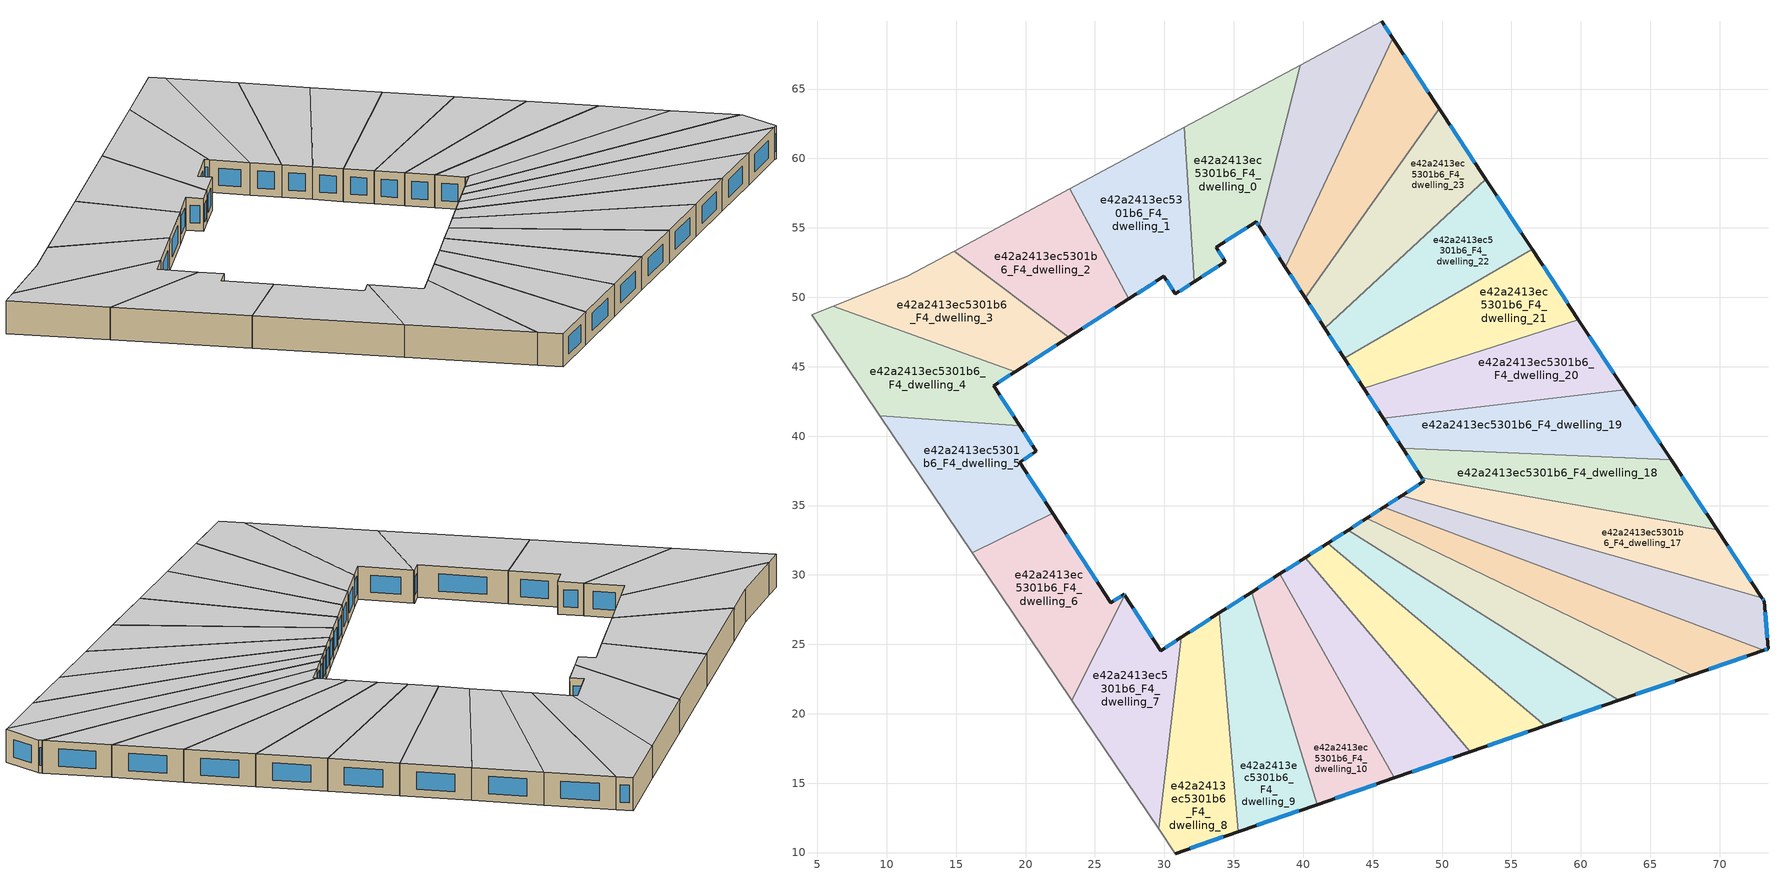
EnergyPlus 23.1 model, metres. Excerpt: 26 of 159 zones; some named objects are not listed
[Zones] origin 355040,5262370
e42a2413ec5301b6_F4_dwelling_0
 floor to e42a2413ec5301b6_F3_dwelling_0 (EU_floor_Construction): 39.8,66.72 36.82,55.11 36.6,55.45 33.72,53.59 34.39,52.57 32.15,51.12 31.44,62.23 z12
 wall outside (EU_wall_Construction): 32.15,51.12 34.39,52.57 33.72,53.59 36.6,55.45 36.82,55.11 z12:15
 wall to e42a2413ec5301b6_F4_dwelling_1 (EU_wall_Construction): 31.44,62.23 32.15,51.12 z12:15
 wall adiabatic (EU_wall_Construction): 39.8,66.72 31.44,62.23 z12:15
 wall to e42a2413ec5301b6_F4_dwelling_25 (EU_wall_Construction): 36.82,55.11 39.8,66.72 z12:15
 window (EU_Window_Construction): 36.65,55.37 36.77,55.19 / 34.4,54.03 35.93,55.01 / 34.23,52.81 33.88,53.35 / 32.68,51.46 33.86,52.23 z12.7:14.3
 ceiling to e42a2413ec5301b6_F5_dwelling_0 (EU_floor_Construction): 36.82,55.11 39.8,66.72 31.44,62.23 32.15,51.12 34.39,52.57 33.72,53.59 36.6,55.45 z15
e42a2413ec5301b6_F4_dwelling_1
 floor to e42a2413ec5301b6_F3_dwelling_1 (EU_floor_Construction): 31.44,62.23 32.15,51.12 30.78,50.24 29.96,51.51 27.45,49.89 23.2,57.81 z12
 wall outside (EU_wall_Construction): 27.45,49.89 29.96,51.51 30.78,50.24 32.15,51.12 z12:15
 wall to e42a2413ec5301b6_F4_dwelling_2 (EU_wall_Construction): 23.2,57.81 27.45,49.89 z12:15
 wall adiabatic (EU_wall_Construction): 31.44,62.23 23.2,57.81 z12:15
 window (EU_Window_Construction): 31.1,50.45 31.83,50.92 / 30.16,51.21 30.59,50.54 / 28.04,50.27 29.37,51.13 z12.7:14.3
 ceiling to e42a2413ec5301b6_F5_dwelling_1 (EU_floor_Construction): 32.15,51.12 31.44,62.23 23.2,57.81 27.45,49.89 29.96,51.51 30.78,50.24 z15
e42a2413ec5301b6_F4_dwelling_10
 floor to e42a2413ec5301b6_F3_dwelling_10 (EU_floor_Construction): 38.32,30.07 46.58,15.38 41.01,13.46 36.28,28.76 z12
 wall outside (EU_wall_Construction): 38.32,30.07 36.28,28.76 / 41.01,13.46 46.58,15.38 z12:15
 wall to e42a2413ec5301b6_F4_dwelling_11 (EU_wall_Construction): 46.58,15.38 38.32,30.07 z12:15
 wall to e42a2413ec5301b6_F4_dwelling_9 (EU_wall_Construction): 36.28,28.76 41.01,13.46 z12:15
 window (EU_Window_Construction): 37.84,29.76 36.76,29.07 / 42.31,13.91 45.27,14.93 z12.7:14.3
 ceiling to e42a2413ec5301b6_F5_dwelling_10 (EU_floor_Construction): 46.58,15.38 38.32,30.07 36.28,28.76 41.01,13.46 z15
e42a2413ec5301b6_F4_dwelling_11
 floor to e42a2413ec5301b6_F3_dwelling_11 (EU_floor_Construction): 40.14,31.24 52.04,17.27 46.58,15.38 38.32,30.07 z12
 wall outside (EU_wall_Construction): 40.14,31.24 38.32,30.07 / 46.58,15.38 52.04,17.27 z12:15
 wall to e42a2413ec5301b6_F4_dwelling_12 (EU_wall_Construction): 52.04,17.27 40.14,31.24 z12:15
 window (EU_Window_Construction): 39.71,30.96 38.75,30.35 / 47.86,15.83 50.76,16.83 z12.7:14.3
 ceiling to e42a2413ec5301b6_F5_dwelling_11 (EU_floor_Construction): 52.04,17.27 40.14,31.24 38.32,30.07 46.58,15.38 z15
e42a2413ec5301b6_F4_dwelling_12
 floor to e42a2413ec5301b6_F3_dwelling_12 (EU_floor_Construction): 57.42,19.13 52.04,17.27 40.14,31.24 41.76,32.29 z12
 wall outside (EU_wall_Construction): 41.76,32.29 40.14,31.24 / 52.04,17.27 57.42,19.13 z12:15
 wall to e42a2413ec5301b6_F4_dwelling_13 (EU_wall_Construction): 57.42,19.13 41.76,32.29 z12:15
 window (EU_Window_Construction): 41.38,32.04 40.52,31.48 / 53.3,17.71 56.16,18.69 z12.7:14.3
 ceiling to e42a2413ec5301b6_F5_dwelling_12 (EU_floor_Construction): 57.42,19.13 41.76,32.29 40.14,31.24 52.04,17.27 z15
e42a2413ec5301b6_F4_dwelling_13
 floor to e42a2413ec5301b6_F3_dwelling_13 (EU_floor_Construction): 62.73,20.96 57.42,19.13 41.76,32.29 43.24,33.23 z12
 wall outside (EU_wall_Construction): 43.24,33.23 41.76,32.29 / 57.42,19.13 62.73,20.96 z12:15
 wall to e42a2413ec5301b6_F4_dwelling_14 (EU_wall_Construction): 62.73,20.96 43.24,33.23 z12:15
 window (EU_Window_Construction): 42.89,33.01 42.11,32.51 / 58.67,19.56 61.48,20.53 z12.7:14.3
 ceiling to e42a2413ec5301b6_F5_dwelling_13 (EU_floor_Construction): 62.73,20.96 43.24,33.23 41.76,32.29 57.42,19.13 z15
e42a2413ec5301b6_F4_dwelling_14
 floor to e42a2413ec5301b6_F3_dwelling_14 (EU_floor_Construction): 67.98,22.78 62.73,20.96 43.24,33.23 44.58,34.09 z12
 wall outside (EU_wall_Construction): 44.58,34.09 43.24,33.23 / 62.73,20.96 67.98,22.78 z12:15
 wall to e42a2413ec5301b6_F4_dwelling_15 (EU_wall_Construction): 67.98,22.78 44.58,34.09 z12:15
 window (EU_Window_Construction): 44.26,33.89 43.55,33.44 / 63.96,21.39 66.75,22.35 z12.7:14.3
 ceiling to e42a2413ec5301b6_F5_dwelling_14 (EU_floor_Construction): 67.98,22.78 44.58,34.09 43.24,33.23 62.73,20.96 z15
e42a2413ec5301b6_F4_dwelling_15
 floor to e42a2413ec5301b6_F3_dwelling_15 (EU_floor_Construction): 73.18,24.57 67.98,22.78 44.58,34.09 45.81,34.88 z12
 wall outside (EU_wall_Construction): 45.81,34.88 44.58,34.09 / 67.98,22.78 73.18,24.57 z12:15
 wall to e42a2413ec5301b6_F4_dwelling_16 (EU_wall_Construction): 73.18,24.57 45.81,34.88 z12:15
 window (EU_Window_Construction): 45.52,34.7 44.87,34.28 / 69.2,23.2 71.96,24.15 z12.7:14.3
 ceiling to e42a2413ec5301b6_F5_dwelling_15 (EU_floor_Construction): 73.18,24.57 45.81,34.88 44.58,34.09 67.98,22.78 z15
e42a2413ec5301b6_F4_dwelling_16
 floor to e42a2413ec5301b6_F3_dwelling_16 (EU_floor_Construction): 73.05,28.36 73.21,28.11 73.48,24.68 73.18,24.57 45.81,34.88 47.1,35.72 z12
 wall outside (EU_wall_Construction): 73.18,24.57 73.48,24.68 73.21,28.11 73.05,28.36 / 47.1,35.72 45.81,34.88 z12:15
 wall to e42a2413ec5301b6_F4_dwelling_17 (EU_wall_Construction): 73.05,28.36 47.1,35.72 z12:15
 window (EU_Window_Construction): 73.25,24.6 73.41,24.65 / 46.8,35.52 46.11,35.08 / 73.17,28.17 73.09,28.3 / 73.42,25.48 73.28,27.3 z12.7:14.3
 ceiling to e42a2413ec5301b6_F5_dwelling_16 (EU_floor_Construction): 73.48,24.68 73.21,28.11 73.05,28.36 47.1,35.72 45.81,34.88 73.18,24.57 z15
e42a2413ec5301b6_F4_dwelling_17
 floor to e42a2413ec5301b6_F3_dwelling_17 (EU_floor_Construction): 69.82,33.25 73.05,28.36 47.1,35.72 48.7,36.74 48.54,36.99 z12
 wall outside (EU_wall_Construction): 48.54,36.99 48.7,36.74 47.1,35.72 / 73.05,28.36 69.82,33.25 z12:15
 wall to e42a2413ec5301b6_F4_dwelling_18 (EU_wall_Construction): 69.82,33.25 48.54,36.99 z12:15
 window (EU_Window_Construction): 48.33,36.5 47.48,35.96 / 48.58,36.94 48.66,36.8 / 72.29,29.51 70.58,32.1 z12.7:14.3
 ceiling to e42a2413ec5301b6_F5_dwelling_17 (EU_floor_Construction): 73.05,28.36 69.82,33.25 48.54,36.99 48.7,36.74 47.1,35.72 z15
e42a2413ec5301b6_F4_dwelling_18
 floor to e42a2413ec5301b6_F3_dwelling_18 (EU_floor_Construction): 66.49,38.29 69.82,33.25 48.54,36.99 47.16,39.13 z12
 wall outside (EU_wall_Construction): 47.16,39.13 48.54,36.99 / 69.82,33.25 66.49,38.29 z12:15
 wall to e42a2413ec5301b6_F4_dwelling_19 (EU_wall_Construction): 66.49,38.29 47.16,39.13 z12:15
 window (EU_Window_Construction): 47.48,38.63 48.21,37.5 / 69.04,34.43 67.28,37.11 z12.7:14.3
 ceiling to e42a2413ec5301b6_F5_dwelling_18 (EU_floor_Construction): 69.82,33.25 66.49,38.29 47.16,39.13 48.54,36.99 z15
e42a2413ec5301b6_F4_dwelling_19
 floor to e42a2413ec5301b6_F3_dwelling_19 (EU_floor_Construction): 63.16,43.34 66.49,38.29 47.16,39.13 45.77,41.28 z12
 wall outside (EU_wall_Construction): 45.77,41.28 47.16,39.13 / 66.49,38.29 63.16,43.34 z12:15
 wall to e42a2413ec5301b6_F4_dwelling_20 (EU_wall_Construction): 63.16,43.34 45.77,41.28 z12:15
 window (EU_Window_Construction): 46.09,40.78 46.83,39.64 / 65.71,39.48 63.95,42.16 z12.7:14.3
 ceiling to e42a2413ec5301b6_F5_dwelling_19 (EU_floor_Construction): 66.49,38.29 63.16,43.34 45.77,41.28 47.16,39.13 z15
e42a2413ec5301b6_F4_dwelling_2
 floor to e42a2413ec5301b6_F3_dwelling_2 (EU_floor_Construction): 23.2,57.81 27.45,49.89 23.11,47.11 14.85,53.33 z12
 wall outside (EU_wall_Construction): 23.11,47.11 27.45,49.89 z12:15
 wall to e42a2413ec5301b6_F4_dwelling_3 (EU_wall_Construction): 14.85,53.33 23.11,47.11 z12:15
 wall adiabatic (EU_wall_Construction): 23.2,57.81 14.85,53.33 z12:15
 window (EU_Window_Construction): 24.13,47.76 26.43,49.24 z12.7:14.3
 ceiling to e42a2413ec5301b6_F5_dwelling_2 (EU_floor_Construction): 27.45,49.89 23.2,57.81 14.85,53.33 23.11,47.11 z15
e42a2413ec5301b6_F4_dwelling_20
 floor to e42a2413ec5301b6_F3_dwelling_20 (EU_floor_Construction): 59.83,48.4 63.16,43.34 45.77,41.28 44.37,43.44 z12
 wall outside (EU_wall_Construction): 44.37,43.44 45.77,41.28 / 63.16,43.34 59.83,48.4 z12:15
 wall to e42a2413ec5301b6_F4_dwelling_21 (EU_wall_Construction): 59.83,48.4 44.37,43.44 z12:15
 window (EU_Window_Construction): 44.7,42.93 45.44,41.79 / 62.38,44.53 60.61,47.21 z12.7:14.3
 ceiling to e42a2413ec5301b6_F5_dwelling_20 (EU_floor_Construction): 63.16,43.34 59.83,48.4 44.37,43.44 45.77,41.28 z15
e42a2413ec5301b6_F4_dwelling_21
 floor to e42a2413ec5301b6_F3_dwelling_21 (EU_floor_Construction): 56.49,53.46 59.83,48.4 44.37,43.44 42.97,45.61 z12
 wall outside (EU_wall_Construction): 42.97,45.61 44.37,43.44 / 59.83,48.4 56.49,53.46 z12:15
 wall to e42a2413ec5301b6_F4_dwelling_22 (EU_wall_Construction): 56.49,53.46 42.97,45.61 z12:15
 window (EU_Window_Construction): 43.3,45.1 44.04,43.95 / 59.04,49.58 57.27,52.27 z12.7:14.3
 ceiling to e42a2413ec5301b6_F5_dwelling_21 (EU_floor_Construction): 59.83,48.4 56.49,53.46 42.97,45.61 44.37,43.44 z15
e42a2413ec5301b6_F4_dwelling_22
 floor to e42a2413ec5301b6_F3_dwelling_22 (EU_floor_Construction): 53.15,58.52 56.49,53.46 42.97,45.61 41.56,47.79 z12
 wall outside (EU_wall_Construction): 41.56,47.79 42.97,45.61 / 56.49,53.46 53.15,58.52 z12:15
 wall to e42a2413ec5301b6_F4_dwelling_23 (EU_wall_Construction): 53.15,58.52 41.56,47.79 z12:15
 window (EU_Window_Construction): 41.89,47.28 42.64,46.12 / 55.71,54.64 53.93,57.33 z12.7:14.3
 ceiling to e42a2413ec5301b6_F5_dwelling_22 (EU_floor_Construction): 56.49,53.46 53.15,58.52 41.56,47.79 42.97,45.61 z15
e42a2413ec5301b6_F4_dwelling_23
 floor to e42a2413ec5301b6_F3_dwelling_23 (EU_floor_Construction): 49.81,63.59 53.15,58.52 41.56,47.79 40.14,49.98 z12
 wall outside (EU_wall_Construction): 40.14,49.98 41.56,47.79 / 53.15,58.52 49.81,63.59 z12:15
 wall to e42a2413ec5301b6_F4_dwelling_24 (EU_wall_Construction): 49.81,63.59 40.14,49.98 z12:15
 window (EU_Window_Construction): 40.47,49.46 41.22,48.3 / 52.36,59.71 50.59,62.4 z12.7:14.3
 ceiling to e42a2413ec5301b6_F5_dwelling_23 (EU_floor_Construction): 53.15,58.52 49.81,63.59 40.14,49.98 41.56,47.79 z15
e42a2413ec5301b6_F4_dwelling_24
 floor to e42a2413ec5301b6_F3_dwelling_24 (EU_floor_Construction): 46.46,68.66 49.81,63.59 40.14,49.98 38.72,52.18 z12
 wall outside (EU_wall_Construction): 38.72,52.18 40.14,49.98 / 49.81,63.59 46.46,68.66 z12:15
 wall to e42a2413ec5301b6_F4_dwelling_25 (EU_wall_Construction): 46.46,68.66 38.72,52.18 z12:15
 window (EU_Window_Construction): 39.05,51.66 39.81,50.49 / 49.02,64.78 47.25,67.47 z12.7:14.3
 ceiling to e42a2413ec5301b6_F5_dwelling_24 (EU_floor_Construction): 40.14,49.98 49.81,63.59 46.46,68.66 38.72,52.18 z15
e42a2413ec5301b6_F4_dwelling_25
 floor to e42a2413ec5301b6_F3_dwelling_25 (EU_floor_Construction): 45.66,69.87 46.46,68.66 38.72,52.18 36.82,55.11 39.8,66.72 z12
 wall outside (EU_wall_Construction): 36.82,55.11 38.72,52.18 / 46.46,68.66 45.66,69.87 z12:15
 wall adiabatic (EU_wall_Construction): 45.66,69.87 39.8,66.72 z12:15
 window (EU_Window_Construction): 37.27,54.42 38.27,52.87 / 46.27,68.94 45.85,69.58 z12.7:14.3
 ceiling to e42a2413ec5301b6_F5_dwelling_25 (EU_floor_Construction): 38.72,52.18 46.46,68.66 45.66,69.87 39.8,66.72 36.82,55.11 z15
e42a2413ec5301b6_F4_dwelling_3
 floor to e42a2413ec5301b6_F3_dwelling_3 (EU_floor_Construction): 23.11,47.11 19.28,44.64 6.14,49.37 11.48,51.52 14.85,53.33 z12
 wall outside (EU_wall_Construction): 19.28,44.64 23.11,47.11 z12:15
 wall to e42a2413ec5301b6_F4_dwelling_4 (EU_wall_Construction): 6.14,49.37 19.28,44.64 z12:15
 wall adiabatic (EU_wall_Construction): 14.85,53.33 11.48,51.52 6.14,49.37 z12:15
 window (EU_Window_Construction): 20.18,45.22 22.21,46.53 z12.7:14.3
 ceiling to e42a2413ec5301b6_F5_dwelling_3 (EU_floor_Construction): 23.11,47.11 14.85,53.33 11.48,51.52 6.14,49.37 19.28,44.64 z15
e42a2413ec5301b6_F4_dwelling_4
 floor to e42a2413ec5301b6_F3_dwelling_4 (EU_floor_Construction): 19.28,44.64 17.71,43.64 19.59,40.73 9.48,41.48 4.58,48.74 6.14,49.37 z12
 wall outside (EU_wall_Construction): 19.59,40.73 17.71,43.64 19.28,44.64 z12:15
 wall to e42a2413ec5301b6_F4_dwelling_5 (EU_wall_Construction): 9.48,41.48 19.59,40.73 z12:15
 wall adiabatic (EU_wall_Construction): 6.14,49.37 4.58,48.74 9.48,41.48 z12:15
 window (EU_Window_Construction): 18.08,43.87 18.91,44.41 / 19.15,41.42 18.15,42.96 z12.7:14.3
 ceiling to e42a2413ec5301b6_F5_dwelling_4 (EU_floor_Construction): 19.59,40.73 17.71,43.64 19.28,44.64 6.14,49.37 4.58,48.74 9.48,41.48 z15
e42a2413ec5301b6_F4_dwelling_5
 floor to e42a2413ec5301b6_F3_dwelling_5 (EU_floor_Construction): 19.59,40.73 20.77,38.9 19.58,38.13 21.97,34.44 16.15,31.6 9.48,41.48 z12
 wall outside (EU_wall_Construction): 21.97,34.44 19.58,38.13 20.77,38.9 19.59,40.73 z12:15
 wall to e42a2413ec5301b6_F4_dwelling_6 (EU_wall_Construction): 16.15,31.6 21.97,34.44 z12:15
 wall adiabatic (EU_wall_Construction): 9.48,41.48 16.15,31.6 z12:15
 window (EU_Window_Construction): 20.5,39.33 19.87,40.3 / 19.86,38.31 20.49,38.72 / 21.41,35.3 20.14,37.26 z12.7:14.3
 ceiling to e42a2413ec5301b6_F5_dwelling_5 (EU_floor_Construction): 21.97,34.44 19.58,38.13 20.77,38.9 19.59,40.73 9.48,41.48 16.15,31.6 z15
e42a2413ec5301b6_F4_dwelling_6
 floor to e42a2413ec5301b6_F3_dwelling_6 (EU_floor_Construction): 21.97,34.44 26.14,27.99 27.1,28.61 27.16,28.52 23.32,20.99 16.15,31.6 z12
 wall outside (EU_wall_Construction): 27.16,28.52 27.1,28.61 26.14,27.99 21.97,34.44 z12:15
 wall to e42a2413ec5301b6_F4_dwelling_7 (EU_wall_Construction): 23.32,20.99 27.16,28.52 z12:15
 wall adiabatic (EU_wall_Construction): 16.15,31.6 23.32,20.99 z12:15
 window (EU_Window_Construction): 25.16,29.5 22.95,32.92 / 26.88,28.46 26.37,28.13 / 27.15,28.54 27.12,28.59 z12.7:14.3
 ceiling to e42a2413ec5301b6_F5_dwelling_6 (EU_floor_Construction): 23.32,20.99 27.16,28.52 27.1,28.61 26.14,27.99 21.97,34.44 16.15,31.6 z15
e42a2413ec5301b6_F4_dwelling_7
 floor to e42a2413ec5301b6_F3_dwelling_7 (EU_floor_Construction): 31.2,25.5 29.58,11.72 23.32,20.99 27.16,28.52 29.72,24.55 z12
 wall outside (EU_wall_Construction): 31.2,25.5 29.72,24.55 27.16,28.52 z12:15
 wall to e42a2413ec5301b6_F4_dwelling_8 (EU_wall_Construction): 29.58,11.72 31.2,25.5 z12:15
 wall adiabatic (EU_wall_Construction): 23.32,20.99 29.58,11.72 z12:15
 window (EU_Window_Construction): 29.12,25.48 27.76,27.59 / 30.86,25.28 30.07,24.77 z12.7:14.3
 ceiling to e42a2413ec5301b6_F5_dwelling_7 (EU_floor_Construction): 29.58,11.72 31.2,25.5 29.72,24.55 27.16,28.52 23.32,20.99 z15
e42a2413ec5301b6_F4_dwelling_8
 floor to e42a2413ec5301b6_F3_dwelling_8 (EU_floor_Construction): 33.95,27.27 35.31,11.5 30.79,9.93 29.58,11.72 31.2,25.5 z12
 wall outside (EU_wall_Construction): 33.95,27.27 31.2,25.5 / 30.79,9.93 35.31,11.5 z12:15
 wall to e42a2413ec5301b6_F4_dwelling_9 (EU_wall_Construction): 35.31,11.5 33.95,27.27 z12:15
 wall adiabatic (EU_wall_Construction): 29.58,11.72 30.79,9.93 z12:15
 window (EU_Window_Construction): 33.31,26.85 31.85,25.91 / 31.85,10.3 34.25,11.13 z12.7:14.3
 ceiling to e42a2413ec5301b6_F5_dwelling_8 (EU_floor_Construction): 35.31,11.5 33.95,27.27 31.2,25.5 29.58,11.72 30.79,9.93 z15
e42a2413ec5301b6_F4_dwelling_9
 floor to e42a2413ec5301b6_F3_dwelling_9 (EU_floor_Construction): 36.28,28.76 41.01,13.46 35.31,11.5 33.95,27.27 z12
 wall outside (EU_wall_Construction): 36.28,28.76 33.95,27.27 / 35.31,11.5 41.01,13.46 z12:15
 window (EU_Window_Construction): 35.73,28.41 34.5,27.62 / 36.65,11.96 39.67,13 z12.7:14.3
 ceiling to e42a2413ec5301b6_F5_dwelling_9 (EU_floor_Construction): 41.01,13.46 36.28,28.76 33.95,27.27 35.31,11.5 z15
[Building]
EU S2 Campaign: North Axis=0; Terrain=City; Solar Distribution=FullExterior
[Site:Location]
Budapest.Ferenc.Liszt.Intl.AP: Latitude=47.437; Longitude=19.256; Time Zone=1; Elevation=185
[SizingPeriod:WeatherFileDays]
AnnualSizingPeriod: Begin Month=1; Begin Day of Month=1; End Month=12; End Day of Month=31; Day of Week for Start Day=Monday; Use Weather File Daylight Saving Period=No; Use Weather File Rain and Snow Indicators=No
[MATERIAL]
EU_InternalMass_Material: Roughness=MediumRough; Thickness=0.1; Conductivity=1; Density=1800; Specific Heat=900; Thermal Absorptance=0.9; Solar Absorptance=0.7; Visible Absorptance=0.7
[MATERIAL:NOMASS] Roughness=MediumRough; Thermal Absorptance=0.9; Solar Absorptance=0.7; Visible Absorptance=0.7
Name | Thermal Resistance
EU_wall_NoMass | 0.832559
EU_floor_NoMass | 0.872794
[WINDOWMATERIAL:SIMPLEGLAZINGSYSTEM]
EU_Window_SimpleGlazing: UFactor=2.79869; Solar Heat Gain Coefficient=0.75; Visible Transmittance=0.75
[CONSTRUCTION]
EU_wall_Construction: EU_wall_NoMass
EU_floor_Construction: EU_floor_NoMass
EU_Window_Construction: EU_Window_SimpleGlazing
EU_InternalMass_Construction: EU_InternalMass_Material
[ZONE] Type=1; Multiplier=1; Ceiling Height=autocalculate; Floor Area=autocalculate; Part of Total Floor Area=Yes
Name | Volume
e42a2413ec5301b6_F4_dwelling_0; e42a2413ec5301b6_F4_dwelling_20 | 202.642
e42a2413ec5301b6_F4_dwelling_1 | 202.655
e42a2413ec5301b6_F4_dwelling_10; e42a2413ec5301b6_F4_dwelling_6 | 202.656
e42a2413ec5301b6_F4_dwelling_11 | 202.666
e42a2413ec5301b6_F4_dwelling_12; e42a2413ec5301b6_F4_dwelling_23 | 202.622
e42a2413ec5301b6_F4_dwelling_13 | 202.628
e42a2413ec5301b6_F4_dwelling_14 | 202.686
e42a2413ec5301b6_F4_dwelling_15 | 202.597
e42a2413ec5301b6_F4_dwelling_16 | 202.598
e42a2413ec5301b6_F4_dwelling_17 | 202.658
e42a2413ec5301b6_F4_dwelling_18 | 202.623
e42a2413ec5301b6_F4_dwelling_19 | 202.659
e42a2413ec5301b6_F4_dwelling_2; e42a2413ec5301b6_F4_dwelling_22 | 202.643
e42a2413ec5301b6_F4_dwelling_21 | 202.63
e42a2413ec5301b6_F4_dwelling_24 | 202.664
e42a2413ec5301b6_F4_dwelling_25 | 202.6
e42a2413ec5301b6_F4_dwelling_3 | 202.637
e42a2413ec5301b6_F4_dwelling_4 | 202.635
e42a2413ec5301b6_F4_dwelling_5 | 202.645
e42a2413ec5301b6_F4_dwelling_7 | 202.64
e42a2413ec5301b6_F4_dwelling_8 | 202.624
e42a2413ec5301b6_F4_dwelling_9 | 202.629
[INTERNALMASS] Construction=EU_InternalMass_Construction
Name | Zone or ZoneList | Surface Area
e42a2413ec5301b6_F4_dwelling_0_EU_InternalMass | e42a2413ec5301b6_F4_dwelling_0 | 67.5471
e42a2413ec5301b6_F4_dwelling_1_EU_InternalMass | e42a2413ec5301b6_F4_dwelling_1 | 67.5519
e42a2413ec5301b6_F4_dwelling_2_EU_InternalMass | e42a2413ec5301b6_F4_dwelling_2 | 67.5475
e42a2413ec5301b6_F4_dwelling_3_EU_InternalMass | e42a2413ec5301b6_F4_dwelling_3 | 67.5455
e42a2413ec5301b6_F4_dwelling_4_EU_InternalMass | e42a2413ec5301b6_F4_dwelling_4 | 67.545
e42a2413ec5301b6_F4_dwelling_5_EU_InternalMass | e42a2413ec5301b6_F4_dwelling_5 | 67.5482
e42a2413ec5301b6_F4_dwelling_6_EU_InternalMass | e42a2413ec5301b6_F4_dwelling_6 | 67.5522
e42a2413ec5301b6_F4_dwelling_7_EU_InternalMass | e42a2413ec5301b6_F4_dwelling_7 | 67.5465
e42a2413ec5301b6_F4_dwelling_8_EU_InternalMass | e42a2413ec5301b6_F4_dwelling_8 | 67.5412
e42a2413ec5301b6_F4_dwelling_9_EU_InternalMass | e42a2413ec5301b6_F4_dwelling_9 | 67.5432
e42a2413ec5301b6_F4_dwelling_10_EU_InternalMass | e42a2413ec5301b6_F4_dwelling_10 | 67.552
e42a2413ec5301b6_F4_dwelling_11_EU_InternalMass | e42a2413ec5301b6_F4_dwelling_11 | 67.5551
e42a2413ec5301b6_F4_dwelling_12_EU_InternalMass | e42a2413ec5301b6_F4_dwelling_12 | 67.5404
e42a2413ec5301b6_F4_dwelling_13_EU_InternalMass | e42a2413ec5301b6_F4_dwelling_13 | 67.5427
e42a2413ec5301b6_F4_dwelling_14_EU_InternalMass | e42a2413ec5301b6_F4_dwelling_14 | 67.5619
e42a2413ec5301b6_F4_dwelling_15_EU_InternalMass | e42a2413ec5301b6_F4_dwelling_15 | 67.5324
e42a2413ec5301b6_F4_dwelling_16_EU_InternalMass | e42a2413ec5301b6_F4_dwelling_16 | 67.5327
e42a2413ec5301b6_F4_dwelling_17_EU_InternalMass | e42a2413ec5301b6_F4_dwelling_17 | 67.5525
e42a2413ec5301b6_F4_dwelling_18_EU_InternalMass | e42a2413ec5301b6_F4_dwelling_18 | 67.5411
e42a2413ec5301b6_F4_dwelling_19_EU_InternalMass | e42a2413ec5301b6_F4_dwelling_19 | 67.5528
e42a2413ec5301b6_F4_dwelling_20_EU_InternalMass | e42a2413ec5301b6_F4_dwelling_20 | 67.5475
e42a2413ec5301b6_F4_dwelling_21_EU_InternalMass | e42a2413ec5301b6_F4_dwelling_21 | 67.5432
e42a2413ec5301b6_F4_dwelling_22_EU_InternalMass | e42a2413ec5301b6_F4_dwelling_22 | 67.5478
e42a2413ec5301b6_F4_dwelling_23_EU_InternalMass | e42a2413ec5301b6_F4_dwelling_23 | 67.5409
e42a2413ec5301b6_F4_dwelling_24_EU_InternalMass | e42a2413ec5301b6_F4_dwelling_24 | 67.5549
e42a2413ec5301b6_F4_dwelling_25_EU_InternalMass | e42a2413ec5301b6_F4_dwelling_25 | 67.5333
[OTHEREQUIPMENT] Fuel Type=Electricity; Design Level Calculation Method=Watts/Area; Power per Zone Floor Area=1; Fraction Latent=0; Fraction Radiant=0; Fraction Lost=0; Carbon Dioxide Generation Rate=0; EndUse Subcategory=EU_Step8_InternalGains
Name | Zone or ZoneList or Space or SpaceList | Schedule
EU_Step8_InternalGain_e42a2413ec5301b6_F4_dwelling_0_f000 | e42a2413ec5301b6_F4_dwelling_0 | EU_Step8_GainSchedule_e42a2413ec5301b6_F4_dwelling_0_f000
EU_Step8_InternalGain_e42a2413ec5301b6_F4_dwelling_1_f000 | e42a2413ec5301b6_F4_dwelling_1 | EU_Step8_GainSchedule_e42a2413ec5301b6_F4_dwelling_1_f000
EU_Step8_InternalGain_e42a2413ec5301b6_F4_dwelling_2_f000 | e42a2413ec5301b6_F4_dwelling_2 | EU_Step8_GainSchedule_e42a2413ec5301b6_F4_dwelling_2_f000
EU_Step8_InternalGain_e42a2413ec5301b6_F4_dwelling_3_f000 | e42a2413ec5301b6_F4_dwelling_3 | EU_Step8_GainSchedule_e42a2413ec5301b6_F4_dwelling_3_f000
EU_Step8_InternalGain_e42a2413ec5301b6_F4_dwelling_4_f000 | e42a2413ec5301b6_F4_dwelling_4 | EU_Step8_GainSchedule_e42a2413ec5301b6_F4_dwelling_4_f000
EU_Step8_InternalGain_e42a2413ec5301b6_F4_dwelling_5_f000 | e42a2413ec5301b6_F4_dwelling_5 | EU_Step8_GainSchedule_e42a2413ec5301b6_F4_dwelling_5_f000
EU_Step8_InternalGain_e42a2413ec5301b6_F4_dwelling_6_f000 | e42a2413ec5301b6_F4_dwelling_6 | EU_Step8_GainSchedule_e42a2413ec5301b6_F4_dwelling_6_f000
EU_Step8_InternalGain_e42a2413ec5301b6_F4_dwelling_7_f000 | e42a2413ec5301b6_F4_dwelling_7 | EU_Step8_GainSchedule_e42a2413ec5301b6_F4_dwelling_7_f000
EU_Step8_InternalGain_e42a2413ec5301b6_F4_dwelling_8_f000 | e42a2413ec5301b6_F4_dwelling_8 | EU_Step8_GainSchedule_e42a2413ec5301b6_F4_dwelling_8_f000
EU_Step8_InternalGain_e42a2413ec5301b6_F4_dwelling_9_f000 | e42a2413ec5301b6_F4_dwelling_9 | EU_Step8_GainSchedule_e42a2413ec5301b6_F4_dwelling_9_f000
EU_Step8_InternalGain_e42a2413ec5301b6_F4_dwelling_10_f000 | e42a2413ec5301b6_F4_dwelling_10 | EU_Step8_GainSchedule_e42a2413ec5301b6_F4_dwelling_10_f000
EU_Step8_InternalGain_e42a2413ec5301b6_F4_dwelling_11_f000 | e42a2413ec5301b6_F4_dwelling_11 | EU_Step8_GainSchedule_e42a2413ec5301b6_F4_dwelling_11_f000
EU_Step8_InternalGain_e42a2413ec5301b6_F4_dwelling_12_f000 | e42a2413ec5301b6_F4_dwelling_12 | EU_Step8_GainSchedule_e42a2413ec5301b6_F4_dwelling_12_f000
EU_Step8_InternalGain_e42a2413ec5301b6_F4_dwelling_13_f000 | e42a2413ec5301b6_F4_dwelling_13 | EU_Step8_GainSchedule_e42a2413ec5301b6_F4_dwelling_13_f000
EU_Step8_InternalGain_e42a2413ec5301b6_F4_dwelling_14_f000 | e42a2413ec5301b6_F4_dwelling_14 | EU_Step8_GainSchedule_e42a2413ec5301b6_F4_dwelling_14_f000
EU_Step8_InternalGain_e42a2413ec5301b6_F4_dwelling_15_f000 | e42a2413ec5301b6_F4_dwelling_15 | EU_Step8_GainSchedule_e42a2413ec5301b6_F4_dwelling_15_f000
EU_Step8_InternalGain_e42a2413ec5301b6_F4_dwelling_16_f000 | e42a2413ec5301b6_F4_dwelling_16 | EU_Step8_GainSchedule_e42a2413ec5301b6_F4_dwelling_16_f000
EU_Step8_InternalGain_e42a2413ec5301b6_F4_dwelling_17_f000 | e42a2413ec5301b6_F4_dwelling_17 | EU_Step8_GainSchedule_e42a2413ec5301b6_F4_dwelling_17_f000
EU_Step8_InternalGain_e42a2413ec5301b6_F4_dwelling_18_f000 | e42a2413ec5301b6_F4_dwelling_18 | EU_Step8_GainSchedule_e42a2413ec5301b6_F4_dwelling_18_f000
EU_Step8_InternalGain_e42a2413ec5301b6_F4_dwelling_19_f000 | e42a2413ec5301b6_F4_dwelling_19 | EU_Step8_GainSchedule_e42a2413ec5301b6_F4_dwelling_19_f000
EU_Step8_InternalGain_e42a2413ec5301b6_F4_dwelling_20_f000 | e42a2413ec5301b6_F4_dwelling_20 | EU_Step8_GainSchedule_e42a2413ec5301b6_F4_dwelling_20_f000
EU_Step8_InternalGain_e42a2413ec5301b6_F4_dwelling_21_f000 | e42a2413ec5301b6_F4_dwelling_21 | EU_Step8_GainSchedule_e42a2413ec5301b6_F4_dwelling_21_f000
EU_Step8_InternalGain_e42a2413ec5301b6_F4_dwelling_22_f000 | e42a2413ec5301b6_F4_dwelling_22 | EU_Step8_GainSchedule_e42a2413ec5301b6_F4_dwelling_22_f000
EU_Step8_InternalGain_e42a2413ec5301b6_F4_dwelling_23_f000 | e42a2413ec5301b6_F4_dwelling_23 | EU_Step8_GainSchedule_e42a2413ec5301b6_F4_dwelling_23_f000
EU_Step8_InternalGain_e42a2413ec5301b6_F4_dwelling_24_f000 | e42a2413ec5301b6_F4_dwelling_24 | EU_Step8_GainSchedule_e42a2413ec5301b6_F4_dwelling_24_f000
EU_Step8_InternalGain_e42a2413ec5301b6_F4_dwelling_25_f000 | e42a2413ec5301b6_F4_dwelling_25 | EU_Step8_GainSchedule_e42a2413ec5301b6_F4_dwelling_25_f000
[ZONEVENTILATION:DESIGNFLOWRATE] Schedule=EU_AlwaysOn; Design Flow Rate Calculation Method=AirChanges/Hour; Air Changes per Hour=0.475469; Ventilation Type=Natural; Fan Pressure Rise=0; Fan Total Efficiency=1; Constant Term Coefficient=1; Temperature Term Coefficient=0; Velocity Term Coefficient=0; Velocity Squared Term Coefficient=0; Minimum Indoor Temperature=-100; Maximum Indoor Temperature=100; Delta Temperature=-100; Minimum Outdoor Temperature=-100; Maximum Outdoor Temperature=100; Maximum Wind Speed=40
Name | Zone or ZoneList or Space or SpaceList
EU_ConstantAir_e42a2413ec5301b6_F4_dwelling_0 | e42a2413ec5301b6_F4_dwelling_0
EU_ConstantAir_e42a2413ec5301b6_F4_dwelling_1 | e42a2413ec5301b6_F4_dwelling_1
EU_ConstantAir_e42a2413ec5301b6_F4_dwelling_2 | e42a2413ec5301b6_F4_dwelling_2
EU_ConstantAir_e42a2413ec5301b6_F4_dwelling_3 | e42a2413ec5301b6_F4_dwelling_3
EU_ConstantAir_e42a2413ec5301b6_F4_dwelling_4 | e42a2413ec5301b6_F4_dwelling_4
EU_ConstantAir_e42a2413ec5301b6_F4_dwelling_5 | e42a2413ec5301b6_F4_dwelling_5
EU_ConstantAir_e42a2413ec5301b6_F4_dwelling_6 | e42a2413ec5301b6_F4_dwelling_6
EU_ConstantAir_e42a2413ec5301b6_F4_dwelling_7 | e42a2413ec5301b6_F4_dwelling_7
EU_ConstantAir_e42a2413ec5301b6_F4_dwelling_8 | e42a2413ec5301b6_F4_dwelling_8
EU_ConstantAir_e42a2413ec5301b6_F4_dwelling_9 | e42a2413ec5301b6_F4_dwelling_9
EU_ConstantAir_e42a2413ec5301b6_F4_dwelling_10 | e42a2413ec5301b6_F4_dwelling_10
EU_ConstantAir_e42a2413ec5301b6_F4_dwelling_11 | e42a2413ec5301b6_F4_dwelling_11
EU_ConstantAir_e42a2413ec5301b6_F4_dwelling_12 | e42a2413ec5301b6_F4_dwelling_12
EU_ConstantAir_e42a2413ec5301b6_F4_dwelling_13 | e42a2413ec5301b6_F4_dwelling_13
EU_ConstantAir_e42a2413ec5301b6_F4_dwelling_14 | e42a2413ec5301b6_F4_dwelling_14
EU_ConstantAir_e42a2413ec5301b6_F4_dwelling_15 | e42a2413ec5301b6_F4_dwelling_15
EU_ConstantAir_e42a2413ec5301b6_F4_dwelling_16 | e42a2413ec5301b6_F4_dwelling_16
EU_ConstantAir_e42a2413ec5301b6_F4_dwelling_17 | e42a2413ec5301b6_F4_dwelling_17
EU_ConstantAir_e42a2413ec5301b6_F4_dwelling_18 | e42a2413ec5301b6_F4_dwelling_18
EU_ConstantAir_e42a2413ec5301b6_F4_dwelling_19 | e42a2413ec5301b6_F4_dwelling_19
EU_ConstantAir_e42a2413ec5301b6_F4_dwelling_20 | e42a2413ec5301b6_F4_dwelling_20
EU_ConstantAir_e42a2413ec5301b6_F4_dwelling_21 | e42a2413ec5301b6_F4_dwelling_21
EU_ConstantAir_e42a2413ec5301b6_F4_dwelling_22 | e42a2413ec5301b6_F4_dwelling_22
EU_ConstantAir_e42a2413ec5301b6_F4_dwelling_23 | e42a2413ec5301b6_F4_dwelling_23
EU_ConstantAir_e42a2413ec5301b6_F4_dwelling_24 | e42a2413ec5301b6_F4_dwelling_24
EU_ConstantAir_e42a2413ec5301b6_F4_dwelling_25 | e42a2413ec5301b6_F4_dwelling_25
[HVACTEMPLATE:ZONE:IDEALLOADSAIRSYSTEM] System Availability Schedule=EU_AlwaysOn; Maximum Heating Supply Air Temperature=50; Minimum Cooling Supply Air Temperature=13; Maximum Heating Supply Air Humidity Ratio=0.0156; Minimum Cooling Supply Air Humidity Ratio=0.0077; Heating Limit=NoLimit; Cooling Limit=NoLimit; Heating Availability Schedule=EU_AlwaysOn; Cooling Availability Schedule=EU_CoolingOff; Dehumidification Control Type=ConstantSensibleHeatRatio; Cooling Sensible Heat Ratio=0.7; Dehumidification Setpoint=60; Humidification Control Type=None; Humidification Setpoint=30; Outdoor Air Method=None; Outdoor Air Flow Rate per Person=0.00944; Outdoor Air Flow Rate per Zone Floor Area=0; Outdoor Air Flow Rate per Zone=0; Demand Controlled Ventilation Type=None; Outdoor Air Economizer Type=NoEconomizer; Heat Recovery Type=None; Sensible Heat Recovery Effectiveness=0.7; Latent Heat Recovery Effectiveness=0.65
Name | Template Thermostat
e42a2413ec5301b6_F4_dwelling_0 | EU_HeatOnly_e42a2413ec5301b6_F4_dwelling_0
e42a2413ec5301b6_F4_dwelling_1 | EU_HeatOnly_e42a2413ec5301b6_F4_dwelling_1
e42a2413ec5301b6_F4_dwelling_2 | EU_HeatOnly_e42a2413ec5301b6_F4_dwelling_2
e42a2413ec5301b6_F4_dwelling_3 | EU_HeatOnly_e42a2413ec5301b6_F4_dwelling_3
e42a2413ec5301b6_F4_dwelling_4 | EU_HeatOnly_e42a2413ec5301b6_F4_dwelling_4
e42a2413ec5301b6_F4_dwelling_5 | EU_HeatOnly_e42a2413ec5301b6_F4_dwelling_5
e42a2413ec5301b6_F4_dwelling_6 | EU_HeatOnly_e42a2413ec5301b6_F4_dwelling_6
e42a2413ec5301b6_F4_dwelling_7 | EU_HeatOnly_e42a2413ec5301b6_F4_dwelling_7
e42a2413ec5301b6_F4_dwelling_8 | EU_HeatOnly_e42a2413ec5301b6_F4_dwelling_8
e42a2413ec5301b6_F4_dwelling_9 | EU_HeatOnly_e42a2413ec5301b6_F4_dwelling_9
e42a2413ec5301b6_F4_dwelling_10 | EU_HeatOnly_e42a2413ec5301b6_F4_dwelling_10
e42a2413ec5301b6_F4_dwelling_11 | EU_HeatOnly_e42a2413ec5301b6_F4_dwelling_11
e42a2413ec5301b6_F4_dwelling_12 | EU_HeatOnly_e42a2413ec5301b6_F4_dwelling_12
e42a2413ec5301b6_F4_dwelling_13 | EU_HeatOnly_e42a2413ec5301b6_F4_dwelling_13
e42a2413ec5301b6_F4_dwelling_14 | EU_HeatOnly_e42a2413ec5301b6_F4_dwelling_14
e42a2413ec5301b6_F4_dwelling_15 | EU_HeatOnly_e42a2413ec5301b6_F4_dwelling_15
e42a2413ec5301b6_F4_dwelling_16 | EU_HeatOnly_e42a2413ec5301b6_F4_dwelling_16
e42a2413ec5301b6_F4_dwelling_17 | EU_HeatOnly_e42a2413ec5301b6_F4_dwelling_17
e42a2413ec5301b6_F4_dwelling_18 | EU_HeatOnly_e42a2413ec5301b6_F4_dwelling_18
e42a2413ec5301b6_F4_dwelling_19 | EU_HeatOnly_e42a2413ec5301b6_F4_dwelling_19
e42a2413ec5301b6_F4_dwelling_20 | EU_HeatOnly_e42a2413ec5301b6_F4_dwelling_20
e42a2413ec5301b6_F4_dwelling_21 | EU_HeatOnly_e42a2413ec5301b6_F4_dwelling_21
e42a2413ec5301b6_F4_dwelling_22 | EU_HeatOnly_e42a2413ec5301b6_F4_dwelling_22
e42a2413ec5301b6_F4_dwelling_23 | EU_HeatOnly_e42a2413ec5301b6_F4_dwelling_23
e42a2413ec5301b6_F4_dwelling_24 | EU_HeatOnly_e42a2413ec5301b6_F4_dwelling_24
e42a2413ec5301b6_F4_dwelling_25 | EU_HeatOnly_e42a2413ec5301b6_F4_dwelling_25
[SIZING:ZONE] Zone Cooling Design Supply Air Temperature Input Method=SupplyAirTemperature; Zone Cooling Design Supply Air Temperature=13; Zone Heating Design Supply Air Temperature Input Method=SupplyAirTemperature; Zone Heating Design Supply Air Temperature=50; Zone Cooling Design Supply Air Humidity Ratio=0.008; Zone Heating Design Supply Air Humidity Ratio=0.008; Cooling Design Air Flow Method=DesignDay; Cooling Design Air Flow Rate=0; Cooling Minimum Air Flow per Zone Floor Area=0.000762; Cooling Minimum Air Flow=0; Cooling Minimum Air Flow Fraction=0.2; Heating Design Air Flow Method=DesignDay; Heating Design Air Flow Rate=0; Heating Maximum Air Flow per Zone Floor Area=0.002032; Heating Maximum Air Flow=0.141576; Heating Maximum Air Flow Fraction=0.3; Account for Dedicated Outdoor Air System=No; Dedicated Outdoor Air System Control Strategy=NeutralSupplyAir; Dedicated Outdoor Air Low Setpoint Temperature for Design=autosize; Dedicated Outdoor Air High Setpoint Temperature for Design=autosize; Zone Load Sizing Method=Sensible Load Only No Latent Load; Zone Latent Cooling Design Supply Air Humidity Ratio Input Method=HumidityRatioDifference; Zone Cooling Design Supply Air Humidity Ratio Difference=0.005; Zone Latent Heating Design Supply Air Humidity Ratio Input Method=HumidityRatioDifference; Zone Humidification Design Supply Air Humidity Ratio Difference=0.005
e42a2413ec5301b6_F4_dwelling_0; e42a2413ec5301b6_F4_dwelling_1; e42a2413ec5301b6_F4_dwelling_2; e42a2413ec5301b6_F4_dwelling_3; e42a2413ec5301b6_F4_dwelling_4; e42a2413ec5301b6_F4_dwelling_5; e42a2413ec5301b6_F4_dwelling_6; e42a2413ec5301b6_F4_dwelling_7; e42a2413ec5301b6_F4_dwelling_8; e42a2413ec5301b6_F4_dwelling_9; e42a2413ec5301b6_F4_dwelling_10; e42a2413ec5301b6_F4_dwelling_11; e42a2413ec5301b6_F4_dwelling_12; e42a2413ec5301b6_F4_dwelling_13; e42a2413ec5301b6_F4_dwelling_14; e42a2413ec5301b6_F4_dwelling_15; e42a2413ec5301b6_F4_dwelling_16; e42a2413ec5301b6_F4_dwelling_17; e42a2413ec5301b6_F4_dwelling_18; e42a2413ec5301b6_F4_dwelling_19; e42a2413ec5301b6_F4_dwelling_20; e42a2413ec5301b6_F4_dwelling_21; e42a2413ec5301b6_F4_dwelling_22; e42a2413ec5301b6_F4_dwelling_23; e42a2413ec5301b6_F4_dwelling_24; e42a2413ec5301b6_F4_dwelling_25
[SCHEDULE:CONSTANT]
Name | Hourly Value
EU_AlwaysOn | 1
EU_CoolingOff | 0
[SCHEDULE:FILE] Column Number=1; Rows to Skip at Top=0; Number of Hours of Data=8760; Column Separator=Comma; Interpolate to Timestep=No; Minutes per Item=60; Adjust Schedule for Daylight Savings=Yes
Name | File
EU_Step8_GainSchedule_e42a2413ec5301b6_F4_dwelling_0_f000 | ../../schedules/e42a2413ec5301b6/e42a2413ec5301b6_F4_dwelling_0_f000_gain.csv
EU_Step8_GainSchedule_e42a2413ec5301b6_F4_dwelling_1_f000 | ../../schedules/e42a2413ec5301b6/e42a2413ec5301b6_F4_dwelling_1_f000_gain.csv
EU_Step8_GainSchedule_e42a2413ec5301b6_F4_dwelling_2_f000 | ../../schedules/e42a2413ec5301b6/e42a2413ec5301b6_F4_dwelling_2_f000_gain.csv
EU_Step8_GainSchedule_e42a2413ec5301b6_F4_dwelling_3_f000 | ../../schedules/e42a2413ec5301b6/e42a2413ec5301b6_F4_dwelling_3_f000_gain.csv
EU_Step8_GainSchedule_e42a2413ec5301b6_F4_dwelling_4_f000 | ../../schedules/e42a2413ec5301b6/e42a2413ec5301b6_F4_dwelling_4_f000_gain.csv
EU_Step8_GainSchedule_e42a2413ec5301b6_F4_dwelling_5_f000 | ../../schedules/e42a2413ec5301b6/e42a2413ec5301b6_F4_dwelling_5_f000_gain.csv
EU_Step8_GainSchedule_e42a2413ec5301b6_F4_dwelling_6_f000 | ../../schedules/e42a2413ec5301b6/e42a2413ec5301b6_F4_dwelling_6_f000_gain.csv
EU_Step8_GainSchedule_e42a2413ec5301b6_F4_dwelling_7_f000 | ../../schedules/e42a2413ec5301b6/e42a2413ec5301b6_F4_dwelling_7_f000_gain.csv
EU_Step8_GainSchedule_e42a2413ec5301b6_F4_dwelling_8_f000 | ../../schedules/e42a2413ec5301b6/e42a2413ec5301b6_F4_dwelling_8_f000_gain.csv
EU_Step8_GainSchedule_e42a2413ec5301b6_F4_dwelling_9_f000 | ../../schedules/e42a2413ec5301b6/e42a2413ec5301b6_F4_dwelling_9_f000_gain.csv
EU_Step8_GainSchedule_e42a2413ec5301b6_F4_dwelling_10_f000 | ../../schedules/e42a2413ec5301b6/e42a2413ec5301b6_F4_dwelling_10_f000_gain.csv
EU_Step8_GainSchedule_e42a2413ec5301b6_F4_dwelling_11_f000 | ../../schedules/e42a2413ec5301b6/e42a2413ec5301b6_F4_dwelling_11_f000_gain.csv
EU_Step8_GainSchedule_e42a2413ec5301b6_F4_dwelling_12_f000 | ../../schedules/e42a2413ec5301b6/e42a2413ec5301b6_F4_dwelling_12_f000_gain.csv
EU_Step8_GainSchedule_e42a2413ec5301b6_F4_dwelling_13_f000 | ../../schedules/e42a2413ec5301b6/e42a2413ec5301b6_F4_dwelling_13_f000_gain.csv
EU_Step8_GainSchedule_e42a2413ec5301b6_F4_dwelling_14_f000 | ../../schedules/e42a2413ec5301b6/e42a2413ec5301b6_F4_dwelling_14_f000_gain.csv
EU_Step8_GainSchedule_e42a2413ec5301b6_F4_dwelling_15_f000 | ../../schedules/e42a2413ec5301b6/e42a2413ec5301b6_F4_dwelling_15_f000_gain.csv
EU_Step8_GainSchedule_e42a2413ec5301b6_F4_dwelling_16_f000 | ../../schedules/e42a2413ec5301b6/e42a2413ec5301b6_F4_dwelling_16_f000_gain.csv
EU_Step8_GainSchedule_e42a2413ec5301b6_F4_dwelling_17_f000 | ../../schedules/e42a2413ec5301b6/e42a2413ec5301b6_F4_dwelling_17_f000_gain.csv
EU_Step8_GainSchedule_e42a2413ec5301b6_F4_dwelling_18_f000 | ../../schedules/e42a2413ec5301b6/e42a2413ec5301b6_F4_dwelling_18_f000_gain.csv
EU_Step8_GainSchedule_e42a2413ec5301b6_F4_dwelling_19_f000 | ../../schedules/e42a2413ec5301b6/e42a2413ec5301b6_F4_dwelling_19_f000_gain.csv
EU_Step8_GainSchedule_e42a2413ec5301b6_F4_dwelling_20_f000 | ../../schedules/e42a2413ec5301b6/e42a2413ec5301b6_F4_dwelling_20_f000_gain.csv
EU_Step8_GainSchedule_e42a2413ec5301b6_F4_dwelling_21_f000 | ../../schedules/e42a2413ec5301b6/e42a2413ec5301b6_F4_dwelling_21_f000_gain.csv
EU_Step8_GainSchedule_e42a2413ec5301b6_F4_dwelling_22_f000 | ../../schedules/e42a2413ec5301b6/e42a2413ec5301b6_F4_dwelling_22_f000_gain.csv
EU_Step8_GainSchedule_e42a2413ec5301b6_F4_dwelling_23_f000 | ../../schedules/e42a2413ec5301b6/e42a2413ec5301b6_F4_dwelling_23_f000_gain.csv
EU_Step8_GainSchedule_e42a2413ec5301b6_F4_dwelling_24_f000 | ../../schedules/e42a2413ec5301b6/e42a2413ec5301b6_F4_dwelling_24_f000_gain.csv
EU_Step8_GainSchedule_e42a2413ec5301b6_F4_dwelling_25_f000 | ../../schedules/e42a2413ec5301b6/e42a2413ec5301b6_F4_dwelling_25_f000_gain.csv
